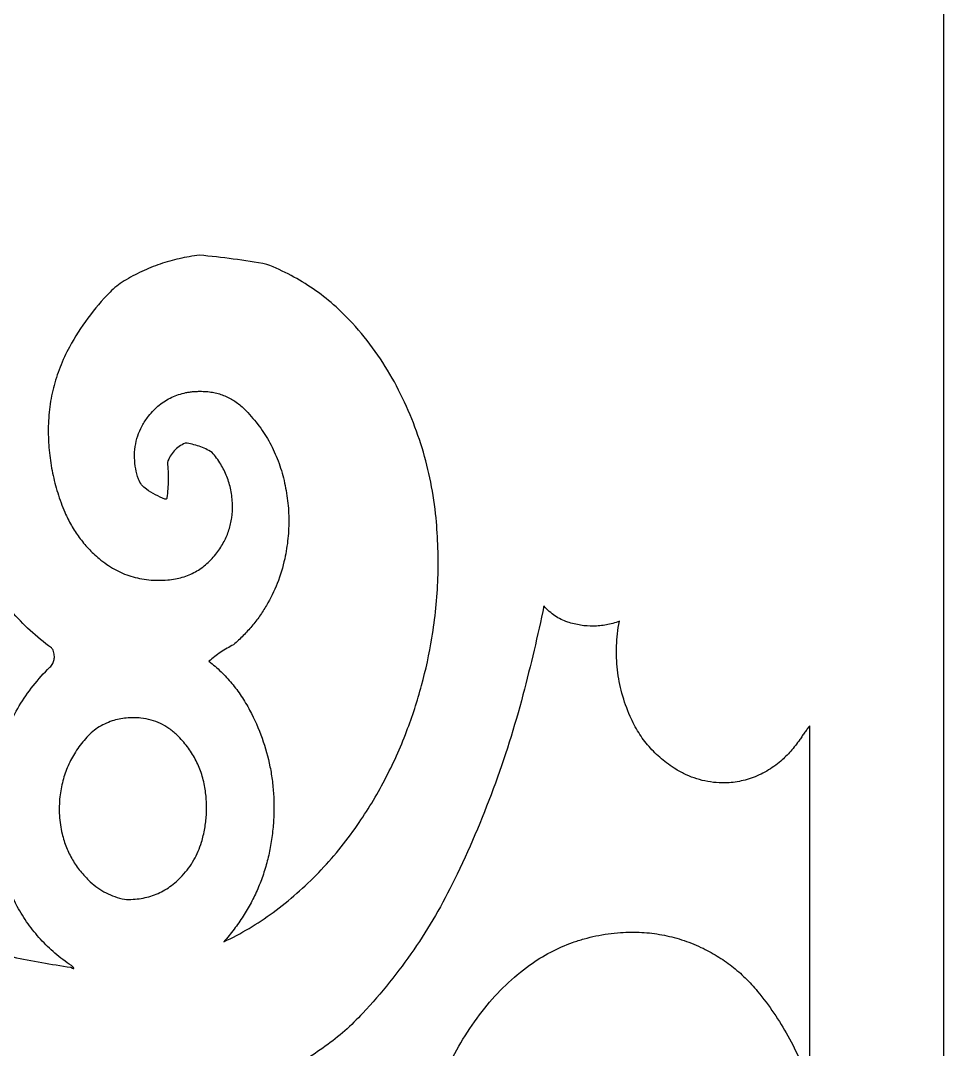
# Model space of a CAD drawing. Header units: centimetres. Extents: x 6.9 to 11.9, y -9 to 9.
# Drawn here: x 9.374 to 11.877, y 2.74 to 5.531 of the extents above; entities that cross this region are included whole.
import ezdxf

# ---------------------------------------------------------------- set-up
doc = ezdxf.new("R2010")
doc.units = ezdxf.units.CM
doc.header["$MEASUREMENT"] = 0
doc.layers.add('layer 1', color=7, linetype='Continuous')

msp = doc.modelspace()

# ---------------------------------------------------------------- linework, layer by layer
at = {"layer": 'layer 1', "color": 250}
for points, knots in [([(6.87203, 9.00077), (6.87203, 9.00077), (6.87203, -9.00021), (6.87203, -9.00021), (6.87203, -9.00021), (6.87203, -9.00021), (11.87697, -9.00021), (11.87697, -9.00021), (11.87697, -9.00021), (11.87697, -9.00021), (11.87697, 9.00077), (11.87697, 9.00077), (11.87697, 9.00077), (11.87697, 9.00077), (6.87203, 9.00077), (6.87203, 9.00077)], [0, 0, 0, 0, 0.2, 0.2, 0.2, 0.2, 0.4, 0.4, 0.4, 0.4, 0.6, 0.6, 0.6, 0.6, 1, 1, 1, 1]), ([(9.92526, 3.03183), (9.93508, 3.04285), (9.94447, 3.05424), (9.95341, 3.06598), (9.95341, 3.06598), (9.96202, 3.07732), (9.9702, 3.08898), (9.97789, 3.10095), (9.97789, 3.10095), (9.98557, 3.11292), (9.99277, 3.1252), (9.99947, 3.13777), (9.99947, 3.13777), (10.00608, 3.15019), (10.01218, 3.16287), (10.01773, 3.1758), (10.01773, 3.1758), (10.02332, 3.18874), (10.02834, 3.20187), (10.03284, 3.2152), (10.03284, 3.2152), (10.03739, 3.22876), (10.0414, 3.2425), (10.04483, 3.25638), (10.04483, 3.25638), (10.04828, 3.27025), (10.05117, 3.28426), (10.05353, 3.29838), (10.05353, 3.29838), (10.05595, 3.31306), (10.05783, 3.32783), (10.05915, 3.34266), (10.05915, 3.34266), (10.06041, 3.35672), (10.06117, 3.37084), (10.06146, 3.38496), (10.06146, 3.38496), (10.06173, 3.39861), (10.06153, 3.41225), (10.06083, 3.4259), (10.06083, 3.4259), (10.06014, 3.43953), (10.05895, 3.45313), (10.05727, 3.46669), (10.05727, 3.46669), (10.05561, 3.48005), (10.05346, 3.49336), (10.05081, 3.50657), (10.05081, 3.50657), (10.04555, 3.53288), (10.03838, 3.55874), (10.02932, 3.58398), (10.02932, 3.58398), (10.01993, 3.61018), (10.00868, 3.63566), (9.99568, 3.66027), (9.99568, 3.66027), (9.98876, 3.67338), (9.98116, 3.68613), (9.97293, 3.69848), (9.97293, 3.69848), (9.96495, 3.71043), (9.95637, 3.72193), (9.9472, 3.73295), (9.9472, 3.73295), (9.93804, 3.744), (9.92829, 3.75451), (9.91798, 3.76451), (9.91798, 3.76451), (9.90758, 3.77459), (9.89666, 3.78414), (9.88523, 3.79308), (9.88523, 3.79308), (9.89539, 3.80183), (9.90605, 3.80994), (9.91717, 3.81738), (9.91717, 3.81738), (9.92842, 3.82489), (9.9401, 3.8317), (9.95218, 3.8378), (9.95218, 3.8378), (9.96121, 3.84573), (9.96993, 3.854), (9.97836, 3.86259), (9.97836, 3.86259), (9.98642, 3.87081), (9.99416, 3.87933), (10.00155, 3.88816), (10.00155, 3.88816), (10.00895, 3.89697), (10.01599, 3.90609), (10.02264, 3.91546), (10.02264, 3.91546), (10.02919, 3.92467), (10.03533, 3.93413), (10.04109, 3.94383), (10.04109, 3.94383), (10.05254, 3.9631), (10.0624, 3.9833), (10.07054, 4.00421), (10.07054, 4.00421), (10.07901, 4.02595), (10.08576, 4.04832), (10.09071, 4.07113), (10.09071, 4.07113), (10.09468, 4.08935), (10.09759, 4.1078), (10.09947, 4.12636), (10.09947, 4.12636), (10.10129, 4.14444), (10.10207, 4.16262), (10.10178, 4.1808), (10.10178, 4.1808), (10.10151, 4.19897), (10.10017, 4.2171), (10.09779, 4.23515), (10.09779, 4.23515), (10.09533, 4.25366), (10.09183, 4.27201), (10.08732, 4.29015), (10.08732, 4.29015), (10.08284, 4.30808), (10.07719, 4.32567), (10.07038, 4.34284), (10.07038, 4.34284), (10.06379, 4.35942), (10.05606, 4.37554), (10.04727, 4.39107), (10.04727, 4.39107), (10.03847, 4.4066), (10.0286, 4.42148), (10.01776, 4.43567), (10.01776, 4.43567), (10.00646, 4.45042), (9.9942, 4.4644), (9.98107, 4.47751), (9.98107, 4.47751), (9.97336, 4.48522), (9.96493, 4.49217), (9.9559, 4.49827), (9.9559, 4.49827), (9.94736, 4.50403), (9.93826, 4.50893), (9.92874, 4.51286), (9.92874, 4.51286), (9.92394, 4.51485), (9.91903, 4.5166), (9.91405, 4.51808), (9.91405, 4.51808), (9.90892, 4.51963), (9.9037, 4.52092), (9.89843, 4.52196), (9.89843, 4.52196), (9.89317, 4.52301), (9.88785, 4.52379), (9.88252, 4.52435), (9.88252, 4.52435), (9.87681, 4.52494), (9.87109, 4.52527), (9.86535, 4.52536), (9.86535, 4.52536), (9.86163, 4.52541), (9.85789, 4.52539), (9.85415, 4.52525), (9.85415, 4.52525), (9.85058, 4.52514), (9.84702, 4.52491), (9.84348, 4.5246), (9.84348, 4.5246), (9.83991, 4.52431), (9.83637, 4.52391), (9.83286, 4.52339), (9.83286, 4.52339), (9.82945, 4.52292), (9.82606, 4.52234), (9.8227, 4.52166), (9.8227, 4.52166), (9.81598, 4.52032), (9.80937, 4.51859), (9.80287, 4.51646), (9.80287, 4.51646), (9.79659, 4.51443), (9.79045, 4.51198), (9.78449, 4.50918), (9.78449, 4.50918), (9.77853, 4.50638), (9.77272, 4.50322), (9.76716, 4.4997), (9.76716, 4.4997), (9.76145, 4.49611), (9.75598, 4.49217), (9.75074, 4.48791), (9.75074, 4.48791), (9.74551, 4.48365), (9.74052, 4.4791), (9.73581, 4.47426), (9.73581, 4.47426), (9.73074, 4.46906), (9.72595, 4.46357), (9.72147, 4.45786), (9.72147, 4.45786), (9.7149, 4.44952), (9.70907, 4.44067), (9.70398, 4.43137), (9.70398, 4.43137), (9.69926, 4.42271), (9.69529, 4.41366), (9.69217, 4.40429), (9.69217, 4.40429), (9.68904, 4.39495), (9.68677, 4.38533), (9.68536, 4.37558), (9.68536, 4.37558), (9.68388, 4.36532), (9.6833, 4.35494), (9.68359, 4.34456), (9.68359, 4.34456), (9.68386, 4.33479), (9.68489, 4.32504), (9.68668, 4.31543), (9.68668, 4.31543), (9.68845, 4.30588), (9.69098, 4.29651), (9.69421, 4.28737), (9.69421, 4.28737), (9.69621, 4.28174), (9.6991, 4.27647), (9.70275, 4.27174), (9.70275, 4.27174), (9.70636, 4.26706), (9.71071, 4.26298), (9.71562, 4.25966), (9.71562, 4.25966), (9.72359, 4.25424), (9.73187, 4.24924), (9.74036, 4.24467), (9.74036, 4.24467), (9.74845, 4.24032), (9.75674, 4.2364), (9.76524, 4.23293), (9.76524, 4.23293), (9.76566, 4.23275), (9.76611, 4.23261), (9.76656, 4.2325), (9.76656, 4.2325), (9.76687, 4.23241), (9.76721, 4.23237), (9.76755, 4.23237), (9.76755, 4.23237), (9.76788, 4.23234), (9.76822, 4.23239), (9.76853, 4.23246), (9.76853, 4.23246), (9.7688, 4.23252), (9.76907, 4.23264), (9.76932, 4.23279), (9.76932, 4.23279), (9.76954, 4.23293), (9.76976, 4.23313), (9.76994, 4.23333), (9.76994, 4.23333), (9.77017, 4.2336), (9.77037, 4.23389), (9.77053, 4.2342), (9.77053, 4.2342), (9.77066, 4.23452), (9.7708, 4.23483), (9.77088, 4.23519), (9.77088, 4.23519), (9.77102, 4.23564), (9.77111, 4.23613), (9.77118, 4.2366), (9.77118, 4.2366), (9.77326, 4.25243), (9.77443, 4.26836), (9.77463, 4.28434), (9.77463, 4.28434), (9.77485, 4.30037), (9.77416, 4.31639), (9.7725, 4.33233), (9.7725, 4.33233), (9.77461, 4.33835), (9.77729, 4.34416), (9.78054, 4.34967), (9.78054, 4.34967), (9.78353, 4.35474), (9.78704, 4.35947), (9.79103, 4.36379), (9.79103, 4.36379), (9.79502, 4.36812), (9.79946, 4.372), (9.80426, 4.37538), (9.80426, 4.37538), (9.80952, 4.37908), (9.81513, 4.38226), (9.821, 4.38488), (9.821, 4.38488), (9.8338, 4.3834), (9.84639, 4.38051), (9.85856, 4.3763), (9.85856, 4.3763), (9.87082, 4.37202), (9.88257, 4.36644), (9.89361, 4.35965), (9.89361, 4.35965), (9.9024, 4.34958), (9.91031, 4.33882), (9.9173, 4.32746), (9.9173, 4.32746), (9.92387, 4.31677), (9.92947, 4.30552), (9.93405, 4.29382), (9.93405, 4.29382), (9.93862, 4.28214), (9.94214, 4.27009), (9.94458, 4.25778), (9.94458, 4.25778), (9.94716, 4.24472), (9.94866, 4.23145), (9.94902, 4.21811), (9.94902, 4.21811), (9.94935, 4.20614), (9.9487, 4.19418), (9.94707, 4.18232), (9.94707, 4.18232), (9.94552, 4.17107), (9.94299, 4.15997), (9.93952, 4.14917), (9.93952, 4.14917), (9.93604, 4.13837), (9.93163, 4.12788), (9.92636, 4.11782), (9.92636, 4.11782), (9.92073, 4.10713), (9.91423, 4.09688), (9.90695, 4.08725), (9.90695, 4.08725), (9.9028, 4.08171), (9.89837, 4.0764), (9.89368, 4.07131), (9.89368, 4.07131), (9.88931, 4.06656), (9.88467, 4.06201), (9.87983, 4.05773), (9.87983, 4.05773), (9.87497, 4.05345), (9.8699, 4.04941), (9.86461, 4.04569), (9.86461, 4.04569), (9.85944, 4.04204), (9.85408, 4.03868), (9.84854, 4.03563), (9.84854, 4.03563), (9.84301, 4.03256), (9.83729, 4.02983), (9.83147, 4.02741), (9.83147, 4.02741), (9.82546, 4.02492), (9.81934, 4.02277), (9.81311, 4.02093), (9.81311, 4.02093), (9.80688, 4.01911), (9.80056, 4.01761), (9.79417, 4.01642), (9.79417, 4.01642), (9.78736, 4.01517), (9.78046, 4.01425), (9.77355, 4.01364), (9.77355, 4.01364), (9.7647, 4.01288), (9.7558, 4.01252), (9.7469, 4.01257), (9.7469, 4.01257), (9.73857, 4.01259), (9.73025, 4.01302), (9.72196, 4.01385), (9.72196, 4.01385), (9.71367, 4.01468), (9.70542, 4.01591), (9.69724, 4.01754), (9.69724, 4.01754), (9.68933, 4.01916), (9.68146, 4.02115), (9.67375, 4.02357), (9.67375, 4.02357), (9.66602, 4.02597), (9.65842, 4.02877), (9.65098, 4.03198), (9.65098, 4.03198), (9.64345, 4.0352), (9.6361, 4.03884), (9.62893, 4.04283), (9.62893, 4.04283), (9.62175, 4.04681), (9.61481, 4.05116), (9.60806, 4.05582), (9.60806, 4.05582), (9.60095, 4.06075), (9.5941, 4.06602), (9.58751, 4.0716), (9.58751, 4.0716), (9.57726, 4.08023), (9.56756, 4.08944), (9.55837, 4.09919), (9.55837, 4.09919), (9.54952, 4.10861), (9.5412, 4.11856), (9.53349, 4.12896), (9.53349, 4.12896), (9.52578, 4.13936), (9.51872, 4.1502), (9.51229, 4.16145), (9.51229, 4.16145), (9.50575, 4.17293), (9.49985, 4.18481), (9.49468, 4.19698), (9.49468, 4.19698), (9.4873, 4.21428), (9.4808, 4.23194), (9.47518, 4.24987), (9.47518, 4.24987), (9.46964, 4.26753), (9.46498, 4.28544), (9.46124, 4.30355), (9.46124, 4.30355), (9.45749, 4.32166), (9.45465, 4.33995), (9.45272, 4.35832), (9.45272, 4.35832), (9.45075, 4.37715), (9.44969, 4.39604), (9.44958, 4.41496), (9.44958, 4.41496), (9.44942, 4.43544), (9.45055, 4.45591), (9.45294, 4.47623), (9.45294, 4.47623), (9.45523, 4.4958), (9.45877, 4.51519), (9.46352, 4.53431), (9.46352, 4.53431), (9.4683, 4.55342), (9.4743, 4.5722), (9.48147, 4.59056), (9.48147, 4.59056), (9.48887, 4.60939), (9.49741, 4.62774), (9.50709, 4.64549), (9.50709, 4.64549), (9.52195, 4.67277), (9.53865, 4.69897), (9.55709, 4.72396), (9.55709, 4.72396), (9.57543, 4.74879), (9.59546, 4.77235), (9.61705, 4.79445), (9.61705, 4.79445), (9.62269, 4.80025), (9.62872, 4.80567), (9.63509, 4.81072), (9.63509, 4.81072), (9.64145, 4.81578), (9.64816, 4.82042), (9.6551, 4.82463), (9.6551, 4.82463), (9.67072, 4.83407), (9.68684, 4.8427), (9.70336, 4.85041), (9.70336, 4.85041), (9.71961, 4.85801), (9.73624, 4.86473), (9.7532, 4.87051), (9.7532, 4.87051), (9.77019, 4.87632), (9.78745, 4.88118), (9.80495, 4.88513), (9.80495, 4.88513), (9.82295, 4.88916), (9.84115, 4.89227), (9.85948, 4.89443), (9.85948, 4.89443), (9.89014, 4.89176), (9.92073, 4.88835), (9.95124, 4.88421), (9.95124, 4.88421), (9.98176, 4.88008), (10.0122, 4.87522), (10.04248, 4.86962), (10.04248, 4.86962), (10.06485, 4.86079), (10.0867, 4.85072), (10.10792, 4.83947), (10.10792, 4.83947), (10.12859, 4.82851), (10.1486, 4.81636), (10.16785, 4.8031), (10.16785, 4.8031), (10.18713, 4.78985), (10.20559, 4.77548), (10.22321, 4.76011), (10.22321, 4.76011), (10.24127, 4.74433), (10.25842, 4.72757), (10.2746, 4.70986), (10.2746, 4.70986), (10.29666, 4.68572), (10.31721, 4.66028), (10.33617, 4.63366), (10.33617, 4.63366), (10.35513, 4.60703), (10.37243, 4.57931), (10.38801, 4.55058), (10.38801, 4.55058), (10.40365, 4.52175), (10.41786, 4.49215), (10.43059, 4.46191), (10.43059, 4.46191), (10.44303, 4.43237), (10.45397, 4.40223), (10.46336, 4.37159), (10.46336, 4.37159), (10.47275, 4.34095), (10.48059, 4.30985), (10.48682, 4.27842), (10.48682, 4.27842), (10.49319, 4.24644), (10.49794, 4.21417), (10.50108, 4.18171), (10.50108, 4.18171), (10.50635, 4.12739), (10.50805, 4.07275), (10.50619, 4.01819), (10.50619, 4.01819), (10.50433, 3.96384), (10.4989, 3.90967), (10.48996, 3.85602), (10.48996, 3.85602), (10.48277, 3.81278), (10.4734, 3.76991), (10.46195, 3.7276), (10.46195, 3.7276), (10.45045, 3.68521), (10.43687, 3.64341), (10.42125, 3.60236), (10.42125, 3.60236), (10.40417, 3.55751), (10.38442, 3.51371), (10.3621, 3.47122), (10.3621, 3.47122), (10.33967, 3.42857), (10.31472, 3.38729), (10.28735, 3.34762), (10.28735, 3.34762), (10.27162, 3.32478), (10.25492, 3.30259), (10.23738, 3.2811), (10.23738, 3.2811), (10.22007, 3.25996), (10.20192, 3.23954), (10.18291, 3.21991), (10.18291, 3.21991), (10.16393, 3.20026), (10.14412, 3.18143), (10.12357, 3.16343), (10.12357, 3.16343), (10.10277, 3.14523), (10.08123, 3.12791), (10.059, 3.11146), (10.059, 3.11146), (10.03806, 3.09602), (10.01639, 3.08158), (9.99404, 3.06827), (9.99404, 3.06827), (9.97172, 3.055), (9.94877, 3.04283), (9.92526, 3.03183)], [0, 0, 0, 0, 0.0068966, 0.0068966, 0.0068966, 0.0068966, 0.0137931, 0.0137931, 0.0137931, 0.0137931, 0.0206897, 0.0206897, 0.0206897, 0.0206897, 0.0275862, 0.0275862, 0.0275862, 0.0275862, 0.0344828, 0.0344828, 0.0344828, 0.0344828, 0.0413793, 0.0413793, 0.0413793, 0.0413793, 0.0482759, 0.0482759, 0.0482759, 0.0482759, 0.0551724, 0.0551724, 0.0551724, 0.0551724, 0.062069, 0.062069, 0.062069, 0.062069, 0.0689655, 0.0689655, 0.0689655, 0.0689655, 0.0758621, 0.0758621, 0.0758621, 0.0758621, 0.0827586, 0.0827586, 0.0827586, 0.0827586, 0.0896552, 0.0896552, 0.0896552, 0.0896552, 0.0965517, 0.0965517, 0.0965517, 0.0965517, 0.1034483, 0.1034483, 0.1034483, 0.1034483, 0.1103448, 0.1103448, 0.1103448, 0.1103448, 0.1172414, 0.1172414, 0.1172414, 0.1172414, 0.1241379, 0.1241379, 0.1241379, 0.1241379, 0.1310345, 0.1310345, 0.1310345, 0.1310345, 0.137931, 0.137931, 0.137931, 0.137931, 0.1448276, 0.1448276, 0.1448276, 0.1448276, 0.1517241, 0.1517241, 0.1517241, 0.1517241, 0.1586207, 0.1586207, 0.1586207, 0.1586207, 0.1655172, 0.1655172, 0.1655172, 0.1655172, 0.1724138, 0.1724138, 0.1724138, 0.1724138, 0.1793103, 0.1793103, 0.1793103, 0.1793103, 0.1862069, 0.1862069, 0.1862069, 0.1862069, 0.1931034, 0.1931034, 0.1931034, 0.1931034, 0.2, 0.2, 0.2, 0.2, 0.2068966, 0.2068966, 0.2068966, 0.2068966, 0.2137931, 0.2137931, 0.2137931, 0.2137931, 0.2206897, 0.2206897, 0.2206897, 0.2206897, 0.2275862, 0.2275862, 0.2275862, 0.2275862, 0.2344828, 0.2344828, 0.2344828, 0.2344828, 0.2413793, 0.2413793, 0.2413793, 0.2413793, 0.2482759, 0.2482759, 0.2482759, 0.2482759, 0.2551724, 0.2551724, 0.2551724, 0.2551724, 0.262069, 0.262069, 0.262069, 0.262069, 0.2689655, 0.2689655, 0.2689655, 0.2689655, 0.2758621, 0.2758621, 0.2758621, 0.2758621, 0.2827586, 0.2827586, 0.2827586, 0.2827586, 0.2896552, 0.2896552, 0.2896552, 0.2896552, 0.2965517, 0.2965517, 0.2965517, 0.2965517, 0.3034483, 0.3034483, 0.3034483, 0.3034483, 0.3103448, 0.3103448, 0.3103448, 0.3103448, 0.3172414, 0.3172414, 0.3172414, 0.3172414, 0.3241379, 0.3241379, 0.3241379, 0.3241379, 0.3310345, 0.3310345, 0.3310345, 0.3310345, 0.337931, 0.337931, 0.337931, 0.337931, 0.3448276, 0.3448276, 0.3448276, 0.3448276, 0.3517241, 0.3517241, 0.3517241, 0.3517241, 0.3586207, 0.3586207, 0.3586207, 0.3586207, 0.3655172, 0.3655172, 0.3655172, 0.3655172, 0.3724138, 0.3724138, 0.3724138, 0.3724138, 0.3793103, 0.3793103, 0.3793103, 0.3793103, 0.3862069, 0.3862069, 0.3862069, 0.3862069, 0.3931034, 0.3931034, 0.3931034, 0.3931034, 0.4, 0.4, 0.4, 0.4, 0.4068966, 0.4068966, 0.4068966, 0.4068966, 0.4137931, 0.4137931, 0.4137931, 0.4137931, 0.4206897, 0.4206897, 0.4206897, 0.4206897, 0.4275862, 0.4275862, 0.4275862, 0.4275862, 0.4344828, 0.4344828, 0.4344828, 0.4344828, 0.4413793, 0.4413793, 0.4413793, 0.4413793, 0.4482759, 0.4482759, 0.4482759, 0.4482759, 0.4551724, 0.4551724, 0.4551724, 0.4551724, 0.462069, 0.462069, 0.462069, 0.462069, 0.4689655, 0.4689655, 0.4689655, 0.4689655, 0.4758621, 0.4758621, 0.4758621, 0.4758621, 0.4827586, 0.4827586, 0.4827586, 0.4827586, 0.4896552, 0.4896552, 0.4896552, 0.4896552, 0.4965517, 0.4965517, 0.4965517, 0.4965517, 0.5034483, 0.5034483, 0.5034483, 0.5034483, 0.5103448, 0.5103448, 0.5103448, 0.5103448, 0.5172414, 0.5172414, 0.5172414, 0.5172414, 0.5241379, 0.5241379, 0.5241379, 0.5241379, 0.5310345, 0.5310345, 0.5310345, 0.5310345, 0.537931, 0.537931, 0.537931, 0.537931, 0.5448276, 0.5448276, 0.5448276, 0.5448276, 0.5517241, 0.5517241, 0.5517241, 0.5517241, 0.5586207, 0.5586207, 0.5586207, 0.5586207, 0.5655172, 0.5655172, 0.5655172, 0.5655172, 0.5724138, 0.5724138, 0.5724138, 0.5724138, 0.5793103, 0.5793103, 0.5793103, 0.5793103, 0.5862069, 0.5862069, 0.5862069, 0.5862069, 0.5931034, 0.5931034, 0.5931034, 0.5931034, 0.6, 0.6, 0.6, 0.6, 0.6068966, 0.6068966, 0.6068966, 0.6068966, 0.6137931, 0.6137931, 0.6137931, 0.6137931, 0.6206897, 0.6206897, 0.6206897, 0.6206897, 0.6275862, 0.6275862, 0.6275862, 0.6275862, 0.6344828, 0.6344828, 0.6344828, 0.6344828, 0.6413793, 0.6413793, 0.6413793, 0.6413793, 0.6482759, 0.6482759, 0.6482759, 0.6482759, 0.6551724, 0.6551724, 0.6551724, 0.6551724, 0.662069, 0.662069, 0.662069, 0.662069, 0.6689655, 0.6689655, 0.6689655, 0.6689655, 0.6758621, 0.6758621, 0.6758621, 0.6758621, 0.6827586, 0.6827586, 0.6827586, 0.6827586, 0.6896552, 0.6896552, 0.6896552, 0.6896552, 0.6965517, 0.6965517, 0.6965517, 0.6965517, 0.7034483, 0.7034483, 0.7034483, 0.7034483, 0.7103448, 0.7103448, 0.7103448, 0.7103448, 0.7172414, 0.7172414, 0.7172414, 0.7172414, 0.7241379, 0.7241379, 0.7241379, 0.7241379, 0.7310345, 0.7310345, 0.7310345, 0.7310345, 0.737931, 0.737931, 0.737931, 0.737931, 0.7448276, 0.7448276, 0.7448276, 0.7448276, 0.7517241, 0.7517241, 0.7517241, 0.7517241, 0.7586207, 0.7586207, 0.7586207, 0.7586207, 0.7655172, 0.7655172, 0.7655172, 0.7655172, 0.7724138, 0.7724138, 0.7724138, 0.7724138, 0.7793103, 0.7793103, 0.7793103, 0.7793103, 0.7862069, 0.7862069, 0.7862069, 0.7862069, 0.7931034, 0.7931034, 0.7931034, 0.7931034, 0.8, 0.8, 0.8, 0.8, 0.8068966, 0.8068966, 0.8068966, 0.8068966, 0.8137931, 0.8137931, 0.8137931, 0.8137931, 0.8206897, 0.8206897, 0.8206897, 0.8206897, 0.8275862, 0.8275862, 0.8275862, 0.8275862, 0.8344828, 0.8344828, 0.8344828, 0.8344828, 0.8413793, 0.8413793, 0.8413793, 0.8413793, 0.8482759, 0.8482759, 0.8482759, 0.8482759, 0.8551724, 0.8551724, 0.8551724, 0.8551724, 0.862069, 0.862069, 0.862069, 0.862069, 0.8689655, 0.8689655, 0.8689655, 0.8689655, 0.8758621, 0.8758621, 0.8758621, 0.8758621, 0.8827586, 0.8827586, 0.8827586, 0.8827586, 0.8896552, 0.8896552, 0.8896552, 0.8896552, 0.8965517, 0.8965517, 0.8965517, 0.8965517, 0.9034483, 0.9034483, 0.9034483, 0.9034483, 0.9103448, 0.9103448, 0.9103448, 0.9103448, 0.9172414, 0.9172414, 0.9172414, 0.9172414, 0.9241379, 0.9241379, 0.9241379, 0.9241379, 0.9310345, 0.9310345, 0.9310345, 0.9310345, 0.937931, 0.937931, 0.937931, 0.937931, 0.9448276, 0.9448276, 0.9448276, 0.9448276, 0.9517241, 0.9517241, 0.9517241, 0.9517241, 0.9586207, 0.9586207, 0.9586207, 0.9586207, 0.9655172, 0.9655172, 0.9655172, 0.9655172, 0.9724138, 0.9724138, 0.9724138, 0.9724138, 0.9793103, 0.9793103, 0.9793103, 0.9793103, 0.9862069, 0.9862069, 0.9862069, 0.9862069, 1, 1, 1, 1]), ([(9.51039, 2.96262), (9.4579, 2.97069), (9.40559, 2.98005), (9.35354, 2.9907), (9.35354, 2.9907), (9.30126, 3.00139), (9.24926, 3.01336), (9.19756, 3.02661), (9.19756, 3.02661), (9.17586, 3.03216), (9.15448, 3.03889), (9.1335, 3.04678), (9.1335, 3.04678), (9.11261, 3.05462), (9.09217, 3.06361), (9.07227, 3.07369), (9.07227, 3.07369), (9.05459, 3.08266), (9.03681, 3.09142), (9.01893, 3.09998), (9.01893, 3.09998), (9.0008, 3.10866), (8.98255, 3.11715), (8.96422, 3.12542), (8.96422, 3.12542), (8.94589, 3.13371), (8.92749, 3.14178), (8.90897, 3.14965), (8.90897, 3.14965), (8.89017, 3.15767), (8.87128, 3.16547), (8.85229, 3.17307), (8.85229, 3.17307), (8.84543, 3.1758), (8.83846, 3.17825), (8.83138, 3.18038), (8.83138, 3.18038), (8.82468, 3.18239), (8.81789, 3.1841), (8.81105, 3.18546), (8.81105, 3.18546), (8.8042, 3.18685), (8.79727, 3.18788), (8.79032, 3.1886), (8.79032, 3.1886), (8.78351, 3.1893), (8.77667, 3.18965), (8.76982, 3.18965), (8.76982, 3.18965), (8.76298, 3.18968), (8.75612, 3.18936), (8.74931, 3.18869), (8.74931, 3.18869), (8.74238, 3.18802), (8.73548, 3.18699), (8.72862, 3.18564), (8.72862, 3.18564), (8.72179, 3.1843), (8.715, 3.18262), (8.70832, 3.18065), (8.70832, 3.18065), (8.70126, 3.17854), (8.69431, 3.17614), (8.68745, 3.17343), (8.68745, 3.17343), (8.68095, 3.17083), (8.67474, 3.16756), (8.66894, 3.16363), (8.66894, 3.16363), (8.66268, 3.15942), (8.65688, 3.15458), (8.65159, 3.1492), (8.65159, 3.1492), (8.65143, 3.14902), (8.65125, 3.14884), (8.65108, 3.14869), (8.65108, 3.14869), (8.65096, 3.1486), (8.65085, 3.14848), (8.65072, 3.14839), (8.65072, 3.14839), (8.6506, 3.14833), (8.65049, 3.14824), (8.65036, 3.14819), (8.65036, 3.14819), (8.65029, 3.14817), (8.65025, 3.14815), (8.65018, 3.14815), (8.65018, 3.14815), (8.65013, 3.14815), (8.65007, 3.14817), (8.65004, 3.14821), (8.65004, 3.14821), (8.65, 3.14828), (8.64995, 3.14835), (8.64995, 3.14844), (8.64995, 3.14844), (8.64995, 3.14853), (8.64995, 3.14862), (8.64995, 3.14871), (8.64995, 3.14871), (8.64998, 3.14889), (8.65002, 3.14907), (8.65007, 3.14925), (8.65007, 3.14925), (8.65031, 3.15028), (8.65063, 3.15126), (8.65099, 3.15225), (8.65099, 3.15225), (8.65141, 3.15344), (8.6519, 3.15458), (8.65246, 3.1557), (8.65246, 3.1557), (8.68801, 3.22897), (8.72087, 3.30351), (8.75101, 3.37915), (8.75101, 3.37915), (8.78127, 3.45515), (8.80877, 3.53223), (8.83347, 3.61024), (8.83347, 3.61024), (8.85117, 3.66619), (8.86623, 3.72293), (8.87858, 3.78031), (8.87858, 3.78031), (8.89093, 3.83755), (8.90055, 3.89533), (8.90743, 3.95349), (8.90743, 3.95349), (8.9116, 3.98886), (8.91534, 4.02429), (8.91863, 4.05977), (8.91863, 4.05977), (8.92193, 4.09518), (8.92475, 4.13064), (8.92715, 4.16612), (8.92715, 4.16612), (8.92791, 4.17728), (8.9285, 4.18846), (8.92892, 4.19964), (8.92892, 4.19964), (8.92937, 4.21085), (8.92962, 4.22206), (8.92973, 4.23326), (8.92973, 4.23326), (8.92975, 4.23497), (8.92988, 4.23667), (8.93015, 4.23835), (8.93015, 4.23835), (8.93038, 4.23987), (8.93074, 4.24138), (8.93123, 4.24286), (8.93123, 4.24286), (8.93136, 4.24326), (8.93157, 4.24362), (8.93183, 4.24393), (8.93183, 4.24393), (8.93199, 4.24413), (8.93224, 4.24427), (8.93248, 4.24431), (8.93248, 4.24431), (8.93275, 4.24438), (8.93302, 4.24436), (8.93329, 4.24427), (8.93329, 4.24427), (8.93376, 4.24411), (8.93419, 4.24389), (8.93459, 4.24359), (8.93459, 4.24359), (8.93829, 4.24097), (8.9421, 4.23848), (8.946, 4.23615), (8.946, 4.23615), (8.9497, 4.23396), (8.95346, 4.2319), (8.95732, 4.23004), (8.95732, 4.23004), (8.96119, 4.22815), (8.96512, 4.22645), (8.96913, 4.2249), (8.96913, 4.2249), (8.97303, 4.22342), (8.977, 4.22212), (8.98103, 4.221), (8.98103, 4.221), (8.98901, 4.21876), (8.99717, 4.21728), (9.00541, 4.21654), (9.00541, 4.21654), (9.01404, 4.21578), (9.02269, 4.21578), (9.03132, 4.21654), (9.03132, 4.21654), (9.04425, 4.21769), (9.05719, 4.21896), (9.07012, 4.22033), (9.07012, 4.22033), (9.08314, 4.2217), (9.09614, 4.2232), (9.10914, 4.22481), (9.10914, 4.22481), (9.11692, 4.22578), (9.12454, 4.22768), (9.13186, 4.23048), (9.13186, 4.23048), (9.13901, 4.23324), (9.14581, 4.23687), (9.15208, 4.24131), (9.15208, 4.24131), (9.15607, 4.24413), (9.16017, 4.2468), (9.16438, 4.24931), (9.16438, 4.24931), (9.16871, 4.25189), (9.17315, 4.25429), (9.17765, 4.25653), (9.17765, 4.25653), (9.17797, 4.25668), (9.17824, 4.25691), (9.17846, 4.25718), (9.17846, 4.25718), (9.17877, 4.25758), (9.179, 4.25801), (9.17918, 4.25848), (9.17918, 4.25848), (9.17924, 4.2587), (9.17933, 4.2589), (9.17942, 4.25913), (9.17942, 4.25913), (9.17947, 4.25924), (9.17954, 4.25937), (9.1796, 4.25949), (9.1796, 4.25949), (9.17967, 4.25962), (9.17976, 4.25973), (9.17985, 4.25984), (9.17985, 4.25984), (9.17989, 4.25989), (9.17994, 4.25993), (9.17998, 4.25996), (9.17998, 4.25996), (9.18005, 4.25998), (9.1801, 4.25998), (9.18016, 4.25998), (9.18016, 4.25998), (9.18021, 4.25996), (9.18028, 4.25991), (9.18032, 4.25984), (9.18032, 4.25984), (9.18036, 4.2598), (9.18041, 4.25973), (9.18043, 4.25964), (9.18043, 4.25964), (9.1805, 4.25951), (9.18054, 4.25935), (9.18059, 4.25919), (9.18059, 4.25919), (9.19009, 4.22275), (9.20188, 4.18696), (9.21589, 4.152), (9.21589, 4.152), (9.22987, 4.11708), (9.24606, 4.0831), (9.26432, 4.05022), (9.26432, 4.05022), (9.27647, 4.02839), (9.28974, 4.00721), (9.30408, 3.98677), (9.30408, 3.98677), (9.31811, 3.9668), (9.33319, 3.94757), (9.34929, 3.92919), (9.34929, 3.92919), (9.36538, 3.91082), (9.38243, 3.89331), (9.40039, 3.87677), (9.40039, 3.87677), (9.41874, 3.85985), (9.43797, 3.84389), (9.45801, 3.82897), (9.45801, 3.82897), (9.45897, 3.82825), (9.45982, 3.82738), (9.46052, 3.82639), (9.46052, 3.82639), (9.46133, 3.82527), (9.462, 3.82404), (9.46247, 3.82274), (9.46247, 3.82274), (9.46332, 3.82043), (9.46406, 3.81807), (9.46464, 3.8157), (9.46464, 3.8157), (9.46516, 3.81364), (9.46556, 3.81155), (9.46581, 3.80945), (9.46581, 3.80945), (9.46605, 3.80736), (9.46614, 3.80523), (9.4661, 3.80313), (9.4661, 3.80313), (9.46605, 3.8012), (9.46585, 3.79927), (9.46549, 3.79737), (9.46549, 3.79737), (9.46482, 3.79364), (9.46352, 3.79006), (9.46168, 3.78674), (9.46168, 3.78674), (9.45962, 3.78304), (9.45702, 3.77966), (9.454, 3.7767), (9.454, 3.7767), (9.43768, 3.76081), (9.42242, 3.74387), (9.40828, 3.72603), (9.40828, 3.72603), (9.39465, 3.70881), (9.38217, 3.69073), (9.37094, 3.67186), (9.37094, 3.67186), (9.35969, 3.65299), (9.34973, 3.6334), (9.34108, 3.6132), (9.34108, 3.6132), (9.33216, 3.59234), (9.32459, 3.57091), (9.31842, 3.54908), (9.31842, 3.54908), (9.31193, 3.52609), (9.30684, 3.50273), (9.30318, 3.47913), (9.30318, 3.47913), (9.29969, 3.45643), (9.2976, 3.43355), (9.297, 3.4106), (9.297, 3.4106), (9.29639, 3.38762), (9.29725, 3.36465), (9.29955, 3.34181), (9.29955, 3.34181), (9.30193, 3.31841), (9.30576, 3.29517), (9.31103, 3.27222), (9.31103, 3.27222), (9.31681, 3.24705), (9.3243, 3.22231), (9.33342, 3.19815), (9.33342, 3.19815), (9.34256, 3.17397), (9.35334, 3.15043), (9.36565, 3.12771), (9.36565, 3.12771), (9.37446, 3.11148), (9.38423, 3.09581), (9.3949, 3.08075), (9.3949, 3.08075), (9.40534, 3.06605), (9.41668, 3.052), (9.42885, 3.03869), (9.42885, 3.03869), (9.44102, 3.02535), (9.45397, 3.0128), (9.46769, 3.00108), (9.46769, 3.00108), (9.48188, 2.98891), (9.4968, 2.97759), (9.51234, 2.96719), (9.51234, 2.96719), (9.51352, 2.96638), (9.51464, 2.96549), (9.51568, 2.96448), (9.51568, 2.96448), (9.51657, 2.9636), (9.5174, 2.96262), (9.5181, 2.96156), (9.5181, 2.96156), (9.51823, 2.96139), (9.51834, 2.96118), (9.51845, 2.961), (9.51845, 2.961), (9.51852, 2.96087), (9.51859, 2.96074), (9.51863, 2.9606), (9.51863, 2.9606), (9.5187, 2.96047), (9.51872, 2.96033), (9.51877, 2.9602), (9.51877, 2.9602), (9.51877, 2.96011), (9.51877, 2.96004), (9.51875, 2.95995), (9.51875, 2.95995), (9.51872, 2.95982), (9.51863, 2.9597), (9.5185, 2.95966), (9.5185, 2.95966), (9.51823, 2.95957), (9.51796, 2.95955), (9.51769, 2.95959), (9.51769, 2.95959), (9.51751, 2.95961), (9.51736, 2.95964), (9.5172, 2.95968), (9.5172, 2.95968), (9.51698, 2.95973), (9.51673, 2.95979), (9.5165, 2.95988), (9.5165, 2.95988), (9.51628, 2.95995), (9.51603, 2.96004), (9.51581, 2.96011), (9.51581, 2.96011), (9.5155, 2.96024), (9.51521, 2.96035), (9.51489, 2.96049), (9.51489, 2.96049), (9.51489, 2.96049), (9.51039, 2.96262), (9.51039, 2.96262)], [0, 0, 0, 0, 0.009434, 0.009434, 0.009434, 0.009434, 0.0188679, 0.0188679, 0.0188679, 0.0188679, 0.0283019, 0.0283019, 0.0283019, 0.0283019, 0.0377358, 0.0377358, 0.0377358, 0.0377358, 0.0471698, 0.0471698, 0.0471698, 0.0471698, 0.0566038, 0.0566038, 0.0566038, 0.0566038, 0.0660377, 0.0660377, 0.0660377, 0.0660377, 0.0754717, 0.0754717, 0.0754717, 0.0754717, 0.0849057, 0.0849057, 0.0849057, 0.0849057, 0.0943396, 0.0943396, 0.0943396, 0.0943396, 0.1037736, 0.1037736, 0.1037736, 0.1037736, 0.1132075, 0.1132075, 0.1132075, 0.1132075, 0.1226415, 0.1226415, 0.1226415, 0.1226415, 0.1320755, 0.1320755, 0.1320755, 0.1320755, 0.1415094, 0.1415094, 0.1415094, 0.1415094, 0.1509434, 0.1509434, 0.1509434, 0.1509434, 0.1603774, 0.1603774, 0.1603774, 0.1603774, 0.1698113, 0.1698113, 0.1698113, 0.1698113, 0.1792453, 0.1792453, 0.1792453, 0.1792453, 0.1886792, 0.1886792, 0.1886792, 0.1886792, 0.1981132, 0.1981132, 0.1981132, 0.1981132, 0.2075472, 0.2075472, 0.2075472, 0.2075472, 0.2169811, 0.2169811, 0.2169811, 0.2169811, 0.2264151, 0.2264151, 0.2264151, 0.2264151, 0.2358491, 0.2358491, 0.2358491, 0.2358491, 0.245283, 0.245283, 0.245283, 0.245283, 0.254717, 0.254717, 0.254717, 0.254717, 0.2641509, 0.2641509, 0.2641509, 0.2641509, 0.2735849, 0.2735849, 0.2735849, 0.2735849, 0.2830189, 0.2830189, 0.2830189, 0.2830189, 0.2924528, 0.2924528, 0.2924528, 0.2924528, 0.3018868, 0.3018868, 0.3018868, 0.3018868, 0.3113208, 0.3113208, 0.3113208, 0.3113208, 0.3207547, 0.3207547, 0.3207547, 0.3207547, 0.3301887, 0.3301887, 0.3301887, 0.3301887, 0.3396226, 0.3396226, 0.3396226, 0.3396226, 0.3490566, 0.3490566, 0.3490566, 0.3490566, 0.3584906, 0.3584906, 0.3584906, 0.3584906, 0.3679245, 0.3679245, 0.3679245, 0.3679245, 0.3773585, 0.3773585, 0.3773585, 0.3773585, 0.3867925, 0.3867925, 0.3867925, 0.3867925, 0.3962264, 0.3962264, 0.3962264, 0.3962264, 0.4056604, 0.4056604, 0.4056604, 0.4056604, 0.4150943, 0.4150943, 0.4150943, 0.4150943, 0.4245283, 0.4245283, 0.4245283, 0.4245283, 0.4339623, 0.4339623, 0.4339623, 0.4339623, 0.4433962, 0.4433962, 0.4433962, 0.4433962, 0.4528302, 0.4528302, 0.4528302, 0.4528302, 0.4622642, 0.4622642, 0.4622642, 0.4622642, 0.4716981, 0.4716981, 0.4716981, 0.4716981, 0.4811321, 0.4811321, 0.4811321, 0.4811321, 0.490566, 0.490566, 0.490566, 0.490566, 0.5, 0.5, 0.5, 0.5, 0.509434, 0.509434, 0.509434, 0.509434, 0.5188679, 0.5188679, 0.5188679, 0.5188679, 0.5283019, 0.5283019, 0.5283019, 0.5283019, 0.5377358, 0.5377358, 0.5377358, 0.5377358, 0.5471698, 0.5471698, 0.5471698, 0.5471698, 0.5566038, 0.5566038, 0.5566038, 0.5566038, 0.5660377, 0.5660377, 0.5660377, 0.5660377, 0.5754717, 0.5754717, 0.5754717, 0.5754717, 0.5849057, 0.5849057, 0.5849057, 0.5849057, 0.5943396, 0.5943396, 0.5943396, 0.5943396, 0.6037736, 0.6037736, 0.6037736, 0.6037736, 0.6132075, 0.6132075, 0.6132075, 0.6132075, 0.6226415, 0.6226415, 0.6226415, 0.6226415, 0.6320755, 0.6320755, 0.6320755, 0.6320755, 0.6415094, 0.6415094, 0.6415094, 0.6415094, 0.6509434, 0.6509434, 0.6509434, 0.6509434, 0.6603774, 0.6603774, 0.6603774, 0.6603774, 0.6698113, 0.6698113, 0.6698113, 0.6698113, 0.6792453, 0.6792453, 0.6792453, 0.6792453, 0.6886792, 0.6886792, 0.6886792, 0.6886792, 0.6981132, 0.6981132, 0.6981132, 0.6981132, 0.7075472, 0.7075472, 0.7075472, 0.7075472, 0.7169811, 0.7169811, 0.7169811, 0.7169811, 0.7264151, 0.7264151, 0.7264151, 0.7264151, 0.7358491, 0.7358491, 0.7358491, 0.7358491, 0.745283, 0.745283, 0.745283, 0.745283, 0.754717, 0.754717, 0.754717, 0.754717, 0.7641509, 0.7641509, 0.7641509, 0.7641509, 0.7735849, 0.7735849, 0.7735849, 0.7735849, 0.7830189, 0.7830189, 0.7830189, 0.7830189, 0.7924528, 0.7924528, 0.7924528, 0.7924528, 0.8018868, 0.8018868, 0.8018868, 0.8018868, 0.8113208, 0.8113208, 0.8113208, 0.8113208, 0.8207547, 0.8207547, 0.8207547, 0.8207547, 0.8301887, 0.8301887, 0.8301887, 0.8301887, 0.8396226, 0.8396226, 0.8396226, 0.8396226, 0.8490566, 0.8490566, 0.8490566, 0.8490566, 0.8584906, 0.8584906, 0.8584906, 0.8584906, 0.8679245, 0.8679245, 0.8679245, 0.8679245, 0.8773585, 0.8773585, 0.8773585, 0.8773585, 0.8867925, 0.8867925, 0.8867925, 0.8867925, 0.8962264, 0.8962264, 0.8962264, 0.8962264, 0.9056604, 0.9056604, 0.9056604, 0.9056604, 0.9150943, 0.9150943, 0.9150943, 0.9150943, 0.9245283, 0.9245283, 0.9245283, 0.9245283, 0.9339623, 0.9339623, 0.9339623, 0.9339623, 0.9433962, 0.9433962, 0.9433962, 0.9433962, 0.9528302, 0.9528302, 0.9528302, 0.9528302, 0.9622642, 0.9622642, 0.9622642, 0.9622642, 0.9716981, 0.9716981, 0.9716981, 0.9716981, 0.9811321, 0.9811321, 0.9811321, 0.9811321, 1, 1, 1, 1]), ([(10.46027, 1.39248), (10.4539, 1.44299), (10.44585, 1.49329), (10.43613, 1.54327), (10.43613, 1.54327), (10.42649, 1.59273), (10.41522, 1.64186), (10.40226, 1.69058), (10.40226, 1.69058), (10.38933, 1.73929), (10.37476, 1.78754), (10.35856, 1.83528), (10.35856, 1.83528), (10.34224, 1.88337), (10.32431, 1.93093), (10.30481, 1.97784), (10.30481, 1.97784), (10.25602, 2.09519), (10.20147, 2.2101), (10.14138, 2.32212), (10.14138, 2.32212), (10.08152, 2.43371), (10.01619, 2.54227), (9.94563, 2.64743), (9.94563, 2.64743), (9.95776, 2.64784), (9.96986, 2.64882), (9.9819, 2.65039), (9.9819, 2.65039), (9.99355, 2.65192), (10.00512, 2.65402), (10.01657, 2.65669), (10.01657, 2.65669), (10.028, 2.65938), (10.0393, 2.66263), (10.05041, 2.66646), (10.05041, 2.66646), (10.0616, 2.67032), (10.07258, 2.67473), (10.08334, 2.67968), (10.08334, 2.67968), (10.10416, 2.6893), (10.12453, 2.6999), (10.14434, 2.71144), (10.14434, 2.71144), (10.16375, 2.72278), (10.1826, 2.73507), (10.20082, 2.74824), (10.20082, 2.74824), (10.21904, 2.7614), (10.23659, 2.77547), (10.25344, 2.79036), (10.25344, 2.79036), (10.27057, 2.80553), (10.28697, 2.82151), (10.3026, 2.83825), (10.3026, 2.83825), (10.32785, 2.86535), (10.3521, 2.89336), (10.3753, 2.92225), (10.3753, 2.92225), (10.39818, 2.95076), (10.41997, 2.9801), (10.44066, 3.01022), (10.44066, 3.01022), (10.46132, 3.04037), (10.48086, 3.07125), (10.49922, 3.10285), (10.49922, 3.10285), (10.51773, 3.13472), (10.53506, 3.16729), (10.55115, 3.20044), (10.55115, 3.20044), (10.59012, 3.28074), (10.62515, 3.3629), (10.65615, 3.44661), (10.65615, 3.44661), (10.68712, 3.53032), (10.71402, 3.61549), (10.73672, 3.70182), (10.73672, 3.70182), (10.7473, 3.74205), (10.75739, 3.78244), (10.76696, 3.82294), (10.76696, 3.82294), (10.77639, 3.86285), (10.78533, 3.9029), (10.79376, 3.94305), (10.79376, 3.94305), (10.79829, 3.9378), (10.80315, 3.93287), (10.80831, 3.92823), (10.80831, 3.92823), (10.8131, 3.92393), (10.81819, 3.91994), (10.8235, 3.91629), (10.8235, 3.91629), (10.82884, 3.91265), (10.83442, 3.9094), (10.8402, 3.90656), (10.8402, 3.90656), (10.84598, 3.90369), (10.85197, 3.90122), (10.85808, 3.89921), (10.85808, 3.89921), (10.86956, 3.8954), (10.88135, 3.89253), (10.89329, 3.89067), (10.89329, 3.89067), (10.90472, 3.88885), (10.91629, 3.88805), (10.92788, 3.88822), (10.92788, 3.88822), (10.9337, 3.88831), (10.93951, 3.88865), (10.94531, 3.88923), (10.94531, 3.88923), (10.95123, 3.88984), (10.95712, 3.89069), (10.96297, 3.89179), (10.96297, 3.89179), (10.96882, 3.89289), (10.97463, 3.89421), (10.98039, 3.89578), (10.98039, 3.89578), (10.9864, 3.89741), (10.99236, 3.89927), (10.99823, 3.90138), (10.99823, 3.90138), (10.99617, 3.8902), (10.99449, 3.87897), (10.99321, 3.86767), (10.99321, 3.86767), (10.99198, 3.85676), (10.99115, 3.84582), (10.99072, 3.83486), (10.99072, 3.83486), (10.9903, 3.8239), (10.9903, 3.81294), (10.9907, 3.80198), (10.9907, 3.80198), (10.99108, 3.79118), (10.99191, 3.78038), (10.99312, 3.76964), (10.99312, 3.76964), (10.99556, 3.74826), (10.99962, 3.7271), (11.00527, 3.70635), (11.00527, 3.70635), (11.01116, 3.68472), (11.01862, 3.66356), (11.02761, 3.64303), (11.02761, 3.64303), (11.03425, 3.62791), (11.04196, 3.61329), (11.05072, 3.59931), (11.05072, 3.59931), (11.05903, 3.58602), (11.06838, 3.5734), (11.07864, 3.56154), (11.07864, 3.56154), (11.08891, 3.54971), (11.10009, 3.53868), (11.11206, 3.52855), (11.11206, 3.52855), (11.12457, 3.51802), (11.13784, 3.5084), (11.15175, 3.49982), (11.15175, 3.49982), (11.16076, 3.49426), (11.17013, 3.48926), (11.17977, 3.48485), (11.17977, 3.48485), (11.18903, 3.48059), (11.19853, 3.47694), (11.20826, 3.47389), (11.20826, 3.47389), (11.21796, 3.47084), (11.22787, 3.46842), (11.23788, 3.46663), (11.23788, 3.46663), (11.24815, 3.46481), (11.2585, 3.46362), (11.26893, 3.46309), (11.26893, 3.46309), (11.28352, 3.46235), (11.29817, 3.46302), (11.31265, 3.4651), (11.31265, 3.4651), (11.32726, 3.46723), (11.34163, 3.47075), (11.35557, 3.47561), (11.35557, 3.47561), (11.37025, 3.48077), (11.38444, 3.48729), (11.39791, 3.49509), (11.39791, 3.49509), (11.41133, 3.50287), (11.424, 3.5119), (11.43572, 3.52205), (11.43572, 3.52205), (11.44542, 3.53048), (11.45457, 3.53951), (11.46311, 3.54913), (11.46311, 3.54913), (11.47182, 3.55897), (11.47994, 3.56939), (11.48733, 3.58028), (11.48733, 3.58028), (11.48852, 3.58201), (11.48971, 3.58375), (11.49092, 3.5855), (11.49092, 3.5855), (11.49206, 3.58716), (11.49321, 3.58882), (11.49437, 3.59048), (11.49437, 3.59048), (11.49551, 3.59216), (11.49668, 3.59379), (11.49784, 3.59545), (11.49784, 3.59545), (11.49897, 3.59704), (11.50009, 3.59864), (11.50121, 3.6002), (11.50121, 3.6002), (11.50233, 3.60177), (11.50347, 3.60336), (11.50459, 3.60493), (11.50459, 3.60493), (11.50569, 3.60643), (11.50676, 3.60791), (11.50786, 3.60942), (11.50786, 3.60942), (11.50896, 3.61092), (11.51006, 3.6124), (11.51116, 3.6139), (11.51116, 3.6139), (11.51221, 3.61531), (11.51326, 3.61672), (11.51434, 3.61813), (11.51434, 3.61813), (11.51434, 3.61813), (11.51461, 3.13019), (11.51461, 3.13019), (11.51461, 3.13019), (11.51461, 3.13019), (11.51454, 2.64326), (11.51454, 2.64326), (11.51454, 2.64326), (11.50663, 2.66648), (11.49769, 2.6893), (11.48774, 2.71171), (11.48774, 2.71171), (11.47794, 2.73379), (11.46714, 2.75542), (11.4554, 2.77653), (11.4554, 2.77653), (11.44365, 2.79764), (11.43094, 2.81819), (11.41734, 2.83816), (11.41734, 2.83816), (11.40349, 2.85849), (11.38874, 2.87817), (11.37314, 2.8972), (11.37314, 2.8972), (11.36263, 2.91002), (11.35143, 2.92225), (11.33955, 2.93384), (11.33955, 2.93384), (11.328, 2.94514), (11.31581, 2.95578), (11.30306, 2.96571), (11.30306, 2.96571), (11.29031, 2.97564), (11.27699, 2.98483), (11.26321, 2.99326), (11.26321, 2.99326), (11.24907, 3.00188), (11.23448, 3.00975), (11.21948, 3.01677), (11.21948, 3.01677), (11.20245, 3.02474), (11.18492, 3.03165), (11.16702, 3.03741), (11.16702, 3.03741), (11.14953, 3.04306), (11.13172, 3.04754), (11.11365, 3.05086), (11.11365, 3.05086), (11.09559, 3.05419), (11.07732, 3.05635), (11.05899, 3.05731), (11.05899, 3.05731), (11.03987, 3.05834), (11.02071, 3.05818), (11.00161, 3.05684), (11.00161, 3.05684), (10.99023, 3.05603), (10.97884, 3.05487), (10.96752, 3.05332), (10.96752, 3.05332), (10.95656, 3.05182), (10.94567, 3.04996), (10.93485, 3.04772), (10.93485, 3.04772), (10.924, 3.04548), (10.91326, 3.04285), (10.90262, 3.03987), (10.90262, 3.03987), (10.89213, 3.03691), (10.88173, 3.0336), (10.87146, 3.02992), (10.87146, 3.02992), (10.85105, 3.02262), (10.83117, 3.01385), (10.81196, 3.00372), (10.81196, 3.00372), (10.79219, 2.99328), (10.77314, 2.98147), (10.75499, 2.96842), (10.75499, 2.96842), (10.73208, 2.95197), (10.71037, 2.93391), (10.68999, 2.91441), (10.68999, 2.91441), (10.6696, 2.89491), (10.65059, 2.87398), (10.63313, 2.85181), (10.63313, 2.85181), (10.61422, 2.82779), (10.59651, 2.8028), (10.58013, 2.77698), (10.58013, 2.77698), (10.56412, 2.75174), (10.54947, 2.72572), (10.53618, 2.69896), (10.53618, 2.69896), (10.52289, 2.67222), (10.51101, 2.64481), (10.50059, 2.61682), (10.50059, 2.61682), (10.48996, 2.58829), (10.48082, 2.55924), (10.47318, 2.52979), (10.47318, 2.52979), (10.45955, 2.47732), (10.44937, 2.42403), (10.44269, 2.37024), (10.44269, 2.37024), (10.43604, 2.3166), (10.4329, 2.26259), (10.4333, 2.20856), (10.4333, 2.20856), (10.43357, 2.16969), (10.43617, 2.13087), (10.44104, 2.0923), (10.44104, 2.0923), (10.44592, 2.05371), (10.45307, 2.01545), (10.46248, 1.97771), (10.46248, 1.97771), (10.46858, 1.9533), (10.47569, 1.92916), (10.4838, 1.90536), (10.4838, 1.90536), (10.49178, 1.8819), (10.50079, 1.85879), (10.51076, 1.83608), (10.51076, 1.83608), (10.52073, 1.81338), (10.53167, 1.7911), (10.54355, 1.76934), (10.54355, 1.76934), (10.55559, 1.74724), (10.56856, 1.72566), (10.58244, 1.70466), (10.58244, 1.70466), (10.58725, 1.69244), (10.59147, 1.67998), (10.59501, 1.66734), (10.59501, 1.66734), (10.59848, 1.65499), (10.60128, 1.64246), (10.60341, 1.6298), (10.60341, 1.6298), (10.60557, 1.61714), (10.60702, 1.60439), (10.60781, 1.59157), (10.60781, 1.59157), (10.60861, 1.57848), (10.60873, 1.56537), (10.60819, 1.55225), (10.60819, 1.55225), (10.60803, 1.54889), (10.6076, 1.54558), (10.60689, 1.5423), (10.60689, 1.5423), (10.60621, 1.53928), (10.60527, 1.5363), (10.60406, 1.53345), (10.60406, 1.53345), (10.60285, 1.53058), (10.60137, 1.52785), (10.59965, 1.52527), (10.59965, 1.52527), (10.59781, 1.52254), (10.59575, 1.51998), (10.59346, 1.51761), (10.59346, 1.51761), (10.57224, 1.49562), (10.5505, 1.47417), (10.52824, 1.45326), (10.52824, 1.45326), (10.5061, 1.43244), (10.48342, 1.41218), (10.46027, 1.39248)], [0, 0, 0, 0, 0.0095238, 0.0095238, 0.0095238, 0.0095238, 0.0190476, 0.0190476, 0.0190476, 0.0190476, 0.0285714, 0.0285714, 0.0285714, 0.0285714, 0.0380952, 0.0380952, 0.0380952, 0.0380952, 0.047619, 0.047619, 0.047619, 0.047619, 0.0571429, 0.0571429, 0.0571429, 0.0571429, 0.0666667, 0.0666667, 0.0666667, 0.0666667, 0.0761905, 0.0761905, 0.0761905, 0.0761905, 0.0857143, 0.0857143, 0.0857143, 0.0857143, 0.0952381, 0.0952381, 0.0952381, 0.0952381, 0.1047619, 0.1047619, 0.1047619, 0.1047619, 0.1142857, 0.1142857, 0.1142857, 0.1142857, 0.1238095, 0.1238095, 0.1238095, 0.1238095, 0.1333333, 0.1333333, 0.1333333, 0.1333333, 0.1428571, 0.1428571, 0.1428571, 0.1428571, 0.152381, 0.152381, 0.152381, 0.152381, 0.1619048, 0.1619048, 0.1619048, 0.1619048, 0.1714286, 0.1714286, 0.1714286, 0.1714286, 0.1809524, 0.1809524, 0.1809524, 0.1809524, 0.1904762, 0.1904762, 0.1904762, 0.1904762, 0.2, 0.2, 0.2, 0.2, 0.2095238, 0.2095238, 0.2095238, 0.2095238, 0.2190476, 0.2190476, 0.2190476, 0.2190476, 0.2285714, 0.2285714, 0.2285714, 0.2285714, 0.2380952, 0.2380952, 0.2380952, 0.2380952, 0.247619, 0.247619, 0.247619, 0.247619, 0.2571429, 0.2571429, 0.2571429, 0.2571429, 0.2666667, 0.2666667, 0.2666667, 0.2666667, 0.2761905, 0.2761905, 0.2761905, 0.2761905, 0.2857143, 0.2857143, 0.2857143, 0.2857143, 0.2952381, 0.2952381, 0.2952381, 0.2952381, 0.3047619, 0.3047619, 0.3047619, 0.3047619, 0.3142857, 0.3142857, 0.3142857, 0.3142857, 0.3238095, 0.3238095, 0.3238095, 0.3238095, 0.3333333, 0.3333333, 0.3333333, 0.3333333, 0.3428571, 0.3428571, 0.3428571, 0.3428571, 0.352381, 0.352381, 0.352381, 0.352381, 0.3619048, 0.3619048, 0.3619048, 0.3619048, 0.3714286, 0.3714286, 0.3714286, 0.3714286, 0.3809524, 0.3809524, 0.3809524, 0.3809524, 0.3904762, 0.3904762, 0.3904762, 0.3904762, 0.4, 0.4, 0.4, 0.4, 0.4095238, 0.4095238, 0.4095238, 0.4095238, 0.4190476, 0.4190476, 0.4190476, 0.4190476, 0.4285714, 0.4285714, 0.4285714, 0.4285714, 0.4380952, 0.4380952, 0.4380952, 0.4380952, 0.447619, 0.447619, 0.447619, 0.447619, 0.4571429, 0.4571429, 0.4571429, 0.4571429, 0.4666667, 0.4666667, 0.4666667, 0.4666667, 0.4761905, 0.4761905, 0.4761905, 0.4761905, 0.4857143, 0.4857143, 0.4857143, 0.4857143, 0.4952381, 0.4952381, 0.4952381, 0.4952381, 0.5047619, 0.5047619, 0.5047619, 0.5047619, 0.5142857, 0.5142857, 0.5142857, 0.5142857, 0.5238095, 0.5238095, 0.5238095, 0.5238095, 0.5333333, 0.5333333, 0.5333333, 0.5333333, 0.5428571, 0.5428571, 0.5428571, 0.5428571, 0.552381, 0.552381, 0.552381, 0.552381, 0.5619048, 0.5619048, 0.5619048, 0.5619048, 0.5714286, 0.5714286, 0.5714286, 0.5714286, 0.5809524, 0.5809524, 0.5809524, 0.5809524, 0.5904762, 0.5904762, 0.5904762, 0.5904762, 0.6, 0.6, 0.6, 0.6, 0.6095238, 0.6095238, 0.6095238, 0.6095238, 0.6190476, 0.6190476, 0.6190476, 0.6190476, 0.6285714, 0.6285714, 0.6285714, 0.6285714, 0.6380952, 0.6380952, 0.6380952, 0.6380952, 0.647619, 0.647619, 0.647619, 0.647619, 0.6571429, 0.6571429, 0.6571429, 0.6571429, 0.6666667, 0.6666667, 0.6666667, 0.6666667, 0.6761905, 0.6761905, 0.6761905, 0.6761905, 0.6857143, 0.6857143, 0.6857143, 0.6857143, 0.6952381, 0.6952381, 0.6952381, 0.6952381, 0.7047619, 0.7047619, 0.7047619, 0.7047619, 0.7142857, 0.7142857, 0.7142857, 0.7142857, 0.7238095, 0.7238095, 0.7238095, 0.7238095, 0.7333333, 0.7333333, 0.7333333, 0.7333333, 0.7428571, 0.7428571, 0.7428571, 0.7428571, 0.752381, 0.752381, 0.752381, 0.752381, 0.7619048, 0.7619048, 0.7619048, 0.7619048, 0.7714286, 0.7714286, 0.7714286, 0.7714286, 0.7809524, 0.7809524, 0.7809524, 0.7809524, 0.7904762, 0.7904762, 0.7904762, 0.7904762, 0.8, 0.8, 0.8, 0.8, 0.8095238, 0.8095238, 0.8095238, 0.8095238, 0.8190476, 0.8190476, 0.8190476, 0.8190476, 0.8285714, 0.8285714, 0.8285714, 0.8285714, 0.8380952, 0.8380952, 0.8380952, 0.8380952, 0.847619, 0.847619, 0.847619, 0.847619, 0.8571429, 0.8571429, 0.8571429, 0.8571429, 0.8666667, 0.8666667, 0.8666667, 0.8666667, 0.8761905, 0.8761905, 0.8761905, 0.8761905, 0.8857143, 0.8857143, 0.8857143, 0.8857143, 0.8952381, 0.8952381, 0.8952381, 0.8952381, 0.9047619, 0.9047619, 0.9047619, 0.9047619, 0.9142857, 0.9142857, 0.9142857, 0.9142857, 0.9238095, 0.9238095, 0.9238095, 0.9238095, 0.9333333, 0.9333333, 0.9333333, 0.9333333, 0.9428571, 0.9428571, 0.9428571, 0.9428571, 0.952381, 0.952381, 0.952381, 0.952381, 0.9619048, 0.9619048, 0.9619048, 0.9619048, 0.9714286, 0.9714286, 0.9714286, 0.9714286, 0.9809524, 0.9809524, 0.9809524, 0.9809524, 1, 1, 1, 1]), ([(9.65631, 3.14714), (9.64746, 3.14898), (9.63876, 3.1514), (9.63025, 3.15438), (9.63025, 3.15438), (9.62207, 3.15725), (9.61409, 3.16065), (9.6064, 3.16462), (9.6064, 3.16462), (9.59869, 3.16856), (9.59127, 3.17305), (9.58419, 3.17805), (9.58419, 3.17805), (9.57686, 3.18318), (9.56989, 3.1888), (9.56332, 3.1949), (9.56332, 3.1949), (9.55375, 3.20375), (9.54481, 3.2133), (9.53659, 3.22345), (9.53659, 3.22345), (9.52876, 3.23316), (9.52166, 3.2434), (9.51536, 3.25416), (9.51536, 3.25416), (9.50906, 3.26492), (9.5036, 3.27612), (9.49898, 3.28769), (9.49898, 3.28769), (9.49418, 3.29977), (9.49026, 3.31216), (9.48726, 3.3248), (9.48726, 3.3248), (9.48338, 3.34107), (9.48091, 3.35764), (9.47988, 3.37433), (9.47988, 3.37433), (9.47883, 3.39116), (9.47921, 3.40806), (9.481, 3.42483), (9.481, 3.42483), (9.48262, 3.43966), (9.48531, 3.45437), (9.48912, 3.4688), (9.48912, 3.4688), (9.49273, 3.48258), (9.49741, 3.49605), (9.50315, 3.50912), (9.50315, 3.50912), (9.50886, 3.52216), (9.51559, 3.53474), (9.52327, 3.54675), (9.52327, 3.54675), (9.53134, 3.55935), (9.54035, 3.57134), (9.55019, 3.58259), (9.55019, 3.58259), (9.55517, 3.5883), (9.56052, 3.59368), (9.56622, 3.5987), (9.56622, 3.5987), (9.57164, 3.6035), (9.5774, 3.60789), (9.58343, 3.6119), (9.58343, 3.6119), (9.58946, 3.61592), (9.59575, 3.61948), (9.60225, 3.62262), (9.60225, 3.62262), (9.60896, 3.62584), (9.61586, 3.62862), (9.62292, 3.63091), (9.62292, 3.63091), (9.63536, 3.63494), (9.64818, 3.63763), (9.66118, 3.63895), (9.66118, 3.63895), (9.67436, 3.64025), (9.6876, 3.64019), (9.70076, 3.63871), (9.70076, 3.63871), (9.71008, 3.63765), (9.71934, 3.63584), (9.72839, 3.63331), (9.72839, 3.63331), (9.73702, 3.63091), (9.74542, 3.62775), (9.75354, 3.62394), (9.75354, 3.62394), (9.76165, 3.62011), (9.76941, 3.6156), (9.77676, 3.61047), (9.77676, 3.61047), (9.78458, 3.605), (9.79195, 3.59895), (9.79883, 3.59234), (9.79883, 3.59234), (9.80894, 3.58259), (9.81831, 3.57208), (9.8268, 3.56089), (9.8268, 3.56089), (9.83485, 3.55034), (9.84202, 3.53913), (9.84825, 3.52741), (9.84825, 3.52741), (9.85448, 3.51569), (9.85973, 3.50349), (9.86396, 3.4909), (9.86396, 3.4909), (9.8684, 3.47774), (9.87181, 3.46425), (9.87414, 3.45053), (9.87414, 3.45053), (9.87627, 3.43803), (9.8777, 3.42539), (9.8784, 3.41272), (9.8784, 3.41272), (9.87909, 3.40042), (9.87905, 3.38807), (9.87831, 3.37577), (9.87831, 3.37577), (9.87757, 3.36346), (9.87609, 3.3512), (9.87391, 3.33908), (9.87391, 3.33908), (9.8717, 3.32666), (9.86876, 3.31436), (9.86513, 3.30228), (9.86513, 3.30228), (9.86257, 3.29378), (9.85955, 3.28542), (9.85605, 3.27729), (9.85605, 3.27729), (9.85262, 3.26926), (9.84872, 3.26144), (9.84437, 3.25387), (9.84437, 3.25387), (9.84005, 3.24629), (9.83528, 3.23898), (9.83012, 3.23195), (9.83012, 3.23195), (9.82474, 3.22466), (9.81898, 3.21767), (9.81286, 3.21104), (9.81286, 3.21104), (9.80766, 3.20539), (9.80217, 3.19999), (9.79644, 3.1949), (9.79644, 3.1949), (9.79106, 3.19015), (9.78543, 3.18569), (9.77958, 3.18154), (9.77958, 3.18154), (9.77373, 3.17737), (9.76766, 3.17356), (9.76138, 3.17011), (9.76138, 3.17011), (9.75524, 3.16673), (9.7489, 3.1637), (9.7424, 3.16106), (9.7424, 3.16106), (9.7359, 3.15841), (9.72927, 3.15613), (9.7225, 3.15424), (9.7225, 3.15424), (9.71553, 3.15229), (9.70847, 3.15075), (9.70132, 3.14958), (9.70132, 3.14958), (9.69417, 3.14844), (9.68695, 3.14765), (9.67971, 3.14727), (9.67971, 3.14727), (9.67191, 3.14685), (9.66411, 3.1468), (9.65631, 3.14714)], [0, 0, 0, 0, 0.0222222, 0.0222222, 0.0222222, 0.0222222, 0.0444444, 0.0444444, 0.0444444, 0.0444444, 0.0666667, 0.0666667, 0.0666667, 0.0666667, 0.0888889, 0.0888889, 0.0888889, 0.0888889, 0.1111111, 0.1111111, 0.1111111, 0.1111111, 0.1333333, 0.1333333, 0.1333333, 0.1333333, 0.1555556, 0.1555556, 0.1555556, 0.1555556, 0.1777778, 0.1777778, 0.1777778, 0.1777778, 0.2, 0.2, 0.2, 0.2, 0.2222222, 0.2222222, 0.2222222, 0.2222222, 0.2444444, 0.2444444, 0.2444444, 0.2444444, 0.2666667, 0.2666667, 0.2666667, 0.2666667, 0.2888889, 0.2888889, 0.2888889, 0.2888889, 0.3111111, 0.3111111, 0.3111111, 0.3111111, 0.3333333, 0.3333333, 0.3333333, 0.3333333, 0.3555556, 0.3555556, 0.3555556, 0.3555556, 0.3777778, 0.3777778, 0.3777778, 0.3777778, 0.4, 0.4, 0.4, 0.4, 0.4222222, 0.4222222, 0.4222222, 0.4222222, 0.4444444, 0.4444444, 0.4444444, 0.4444444, 0.4666667, 0.4666667, 0.4666667, 0.4666667, 0.4888889, 0.4888889, 0.4888889, 0.4888889, 0.5111111, 0.5111111, 0.5111111, 0.5111111, 0.5333333, 0.5333333, 0.5333333, 0.5333333, 0.5555556, 0.5555556, 0.5555556, 0.5555556, 0.5777778, 0.5777778, 0.5777778, 0.5777778, 0.6, 0.6, 0.6, 0.6, 0.6222222, 0.6222222, 0.6222222, 0.6222222, 0.6444444, 0.6444444, 0.6444444, 0.6444444, 0.6666667, 0.6666667, 0.6666667, 0.6666667, 0.6888889, 0.6888889, 0.6888889, 0.6888889, 0.7111111, 0.7111111, 0.7111111, 0.7111111, 0.7333333, 0.7333333, 0.7333333, 0.7333333, 0.7555556, 0.7555556, 0.7555556, 0.7555556, 0.7777778, 0.7777778, 0.7777778, 0.7777778, 0.8, 0.8, 0.8, 0.8, 0.8222222, 0.8222222, 0.8222222, 0.8222222, 0.8444444, 0.8444444, 0.8444444, 0.8444444, 0.8666667, 0.8666667, 0.8666667, 0.8666667, 0.8888889, 0.8888889, 0.8888889, 0.8888889, 0.9111111, 0.9111111, 0.9111111, 0.9111111, 0.9333333, 0.9333333, 0.9333333, 0.9333333, 0.9555556, 0.9555556, 0.9555556, 0.9555556, 1, 1, 1, 1])]:
    msp.add_open_spline(points, degree=3, knots=knots, dxfattribs=at)

doc.saveas('drawing.dxf')
